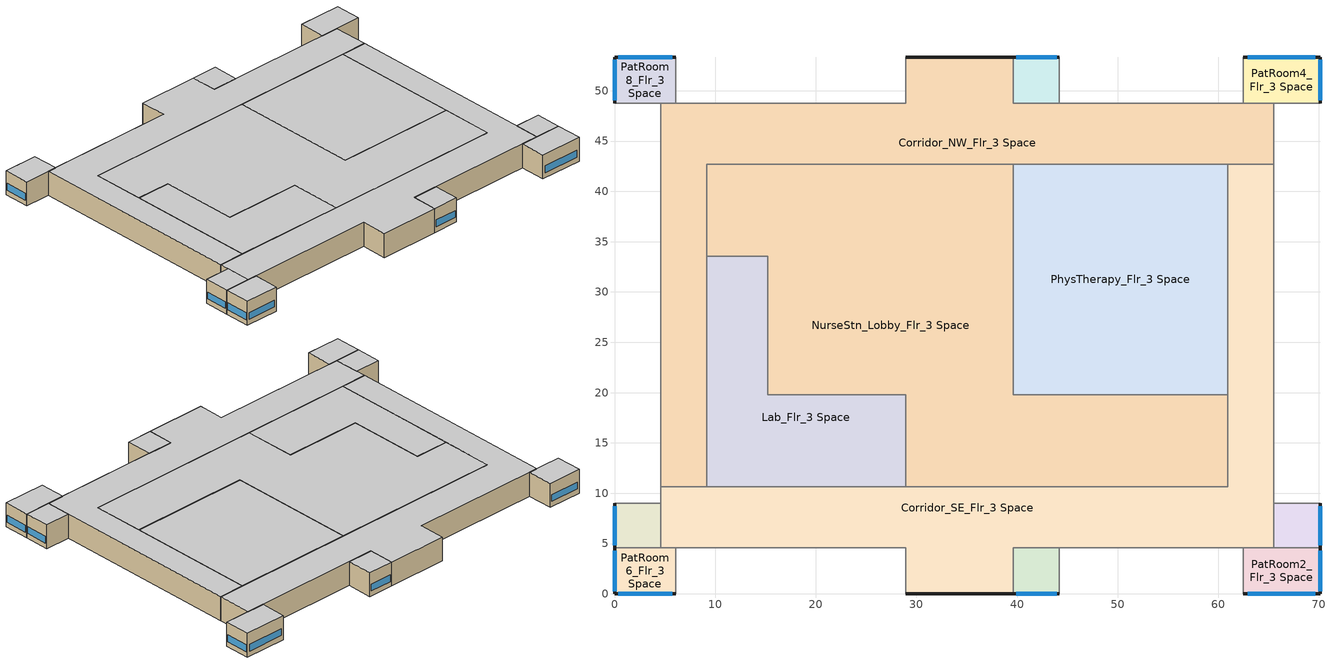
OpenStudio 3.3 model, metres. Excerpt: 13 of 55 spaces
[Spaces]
Corridor_NW_Flr_3 Space
 floor adiabatic (int_slab_floor): 39.62,53.34 39.62,48.77 65.53,48.77 65.53,42.67 9.14,42.67 9.14,10.67 4.57,10.67 4.57,48.77 28.96,48.77 28.96,53.34 z8.54
 wall outside (res_ext_wall): 39.62,53.34 28.96,53.34 z8.54:12.8
 wall adiabatic (int_wall): 65.53,42.67 65.53,48.77 39.62,48.77 39.62,53.34 / 28.96,53.34 28.96,48.77 4.57,48.77 4.57,10.67 z8.54:12.8
 wall to PhysTherapy_Flr_3 Space (int_wall): 39.62,42.67 60.96,42.67 z8.54:12.8
 wall to NurseStn_Lobby_Flr_3 Space (Air_Wall): 9.14,33.58 9.14,42.67 39.62,42.67 z8.54:12.8
 wall to Lab_Flr_3 Space (int_wall): 9.14,10.67 9.14,33.58 z8.54:12.8
 wall to Corridor_SE_Flr_3 Space (Air_Wall): 60.96,42.67 65.53,42.67 / 4.57,10.67 9.14,10.67 z8.54:12.8
 ceiling adiabatic (int_slab_ceiling): 9.14,10.67 9.14,42.67 65.53,42.67 65.53,48.77 39.62,48.77 39.62,53.34 28.96,53.34 28.96,48.77 4.57,48.77 4.57,10.67 z12.8
PatRoom8_Flr_3 Space
 floor adiabatic (int_slab_floor): 6.1,53.34 6.1,48.77 0,48.77 0,53.34 z8.54
 wall outside (res_ext_wall): 6.1,53.34 0,53.34 0,48.77 z8.54:12.8
 wall adiabatic (int_wall): 0,48.77 6.1,48.77 6.1,53.34 z8.54:12.8
 window (NonresWindow_U_0.57_SHGC_0.25): 5.73,53.34 0.37,53.34 / 0,53.07 0,49.04 z9.45:10.67
 ceiling adiabatic (int_slab_ceiling): 6.1,48.77 6.1,53.34 0,53.34 0,48.77 z12.8
PatRoom6_Flr_3 Space
 floor adiabatic (int_slab_floor): 6.1,4.57 6.1,0 0,0 0,4.57 z8.54
 wall outside (res_ext_wall): 0,4.57 0,0 6.1,0 z8.54:12.8
 wall adiabatic (int_wall): 6.1,0 6.1,4.57 0,4.57 z8.54:12.8
 window (NonreseastWindow_U_0.57_SHGC_0.25): 0.37,0 5.73,0 z9.45:10.67
 window (NonresWindow_U_0.57_SHGC_0.25): 0,4.3 0,0.27 z9.45:10.67
 ceiling adiabatic (int_slab_ceiling): 6.1,0 6.1,4.57 0,4.57 0,0 z12.8
PatRoom1_Mult10_Flr_3 Space
 floor adiabatic (int_slab_floor): 44.2,4.57 44.2,0 39.62,0 39.62,4.57 z8.54
 wall outside (res_ext_wall): 39.62,0 44.2,0 z8.54:12.8
 wall adiabatic (int_wall): 44.2,0 44.2,4.57 39.62,4.57 39.62,0 z8.54:12.8
 window (NonreseastWindow_U_0.57_SHGC_0.25): 39.9,0 43.92,0 z9.45:10.67
 ceiling adiabatic (int_slab_ceiling): 44.2,0 44.2,4.57 39.62,4.57 39.62,0 z12.8
PhysTherapy_Flr_3 Space
 floor adiabatic (int_slab_floor): 60.96,42.67 60.96,19.81 39.62,19.81 39.62,42.67 z8.54
 wall to NurseStn_Lobby_Flr_3 Space (int_wall): 39.62,42.67 39.62,19.81 60.96,19.81 z8.54:12.8
 wall to Corridor_SE_Flr_3 Space (int_wall): 60.96,19.81 60.96,42.67 z8.54:12.8
 ceiling adiabatic (int_slab_ceiling): 60.96,19.81 60.96,42.67 39.62,42.67 39.62,19.81 z12.8
PatRoom2_Flr_3 Space
 floor adiabatic (int_slab_floor): 70.1,4.57 70.1,0 62.48,0 62.48,4.57 z8.54
 wall outside (res_ext_wall): 62.48,0 70.1,0 70.1,4.57 z8.54:12.8
 wall adiabatic (int_wall): 70.1,4.57 62.48,4.57 62.48,0 z8.54:12.8
 window (NonresWindow_U_0.57_SHGC_0.25): 70.1,0.27 70.1,4.3 z9.45:10.67
 window (NonreseastWindow_U_0.57_SHGC_0.25): 62.94,0 69.65,0 z9.45:10.67
 ceiling adiabatic (int_slab_ceiling): 70.1,0 70.1,4.57 62.48,4.57 62.48,0 z12.8
PatRoom3_Mult10_Flr_3 Space
 floor adiabatic (int_slab_floor): 70.1,8.99 70.1,4.57 65.53,4.57 65.53,8.99 z8.54
 wall outside (res_ext_wall): 70.1,4.57 70.1,8.99 z8.54:12.8
 wall adiabatic (int_wall): 70.1,8.99 65.53,8.99 65.53,4.57 70.1,4.57 z8.54:12.8
 window (NonresWindow_U_0.57_SHGC_0.25): 70.1,4.84 70.1,8.73 z9.45:10.67
 ceiling adiabatic (int_slab_ceiling): 70.1,4.57 70.1,8.99 65.53,8.99 65.53,4.57 z12.8
PatRoom4_Flr_3 Space
 floor adiabatic (int_slab_floor): 70.1,53.34 70.1,48.77 62.48,48.77 62.48,53.34 z8.54
 wall outside (res_ext_wall): 70.1,48.77 70.1,53.34 62.48,53.34 z8.54:12.8
 wall adiabatic (int_wall): 62.48,53.34 62.48,48.77 70.1,48.77 z8.54:12.8
 window (NonresWindow_U_0.57_SHGC_0.25): 69.65,53.34 62.94,53.34 / 70.1,49.04 70.1,53.07 z9.45:10.67
 ceiling adiabatic (int_slab_ceiling): 70.1,48.77 70.1,53.34 62.48,53.34 62.48,48.77 z12.8
PatRoom5_Mult10_Flr_3 Space
 floor adiabatic (int_slab_floor): 44.2,53.34 44.2,48.77 39.62,48.77 39.62,53.34 z8.54
 wall outside (res_ext_wall): 44.2,53.34 39.62,53.34 z8.54:12.8
 wall adiabatic (int_wall): 39.62,53.34 39.62,48.77 44.2,48.77 44.2,53.34 z8.54:12.8
 window (NonresWindow_U_0.57_SHGC_0.25): 43.92,53.34 39.9,53.34 z9.45:10.67
 ceiling adiabatic (int_slab_ceiling): 44.2,48.77 44.2,53.34 39.62,53.34 39.62,48.77 z12.8
PatRoom7_Mult10_Flr_3 Space
 floor adiabatic (int_slab_floor): 4.57,8.99 4.57,4.57 0,4.57 0,8.99 z8.54
 wall outside (res_ext_wall): 0,8.99 0,4.57 z8.54:12.8
 wall adiabatic (int_wall): 0,4.57 4.57,4.57 4.57,8.99 0,8.99 z8.54:12.8
 window (NonresWindow_U_0.57_SHGC_0.25): 0,8.73 0,4.84 z9.45:10.67
 ceiling adiabatic (int_slab_ceiling): 4.57,4.57 4.57,8.99 0,8.99 0,4.57 z12.8
NurseStn_Lobby_Flr_3 Space
 floor adiabatic (int_slab_floor): 39.62,42.67 39.62,19.81 60.96,19.81 60.96,10.67 28.96,10.67 28.96,19.81 15.24,19.81 15.24,33.53 9.14,33.53 9.14,42.67 z8.54
 wall to Corridor_SE_Flr_3 Space (Air_Wall): 28.96,10.67 60.96,10.67 60.96,19.81 z8.54:12.8
 wall to Lab_Flr_3 Space (int_wall): 9.14,33.53 15.24,33.53 15.24,19.81 28.96,19.81 28.96,10.67 z8.54:12.8
 ceiling adiabatic (int_slab_ceiling): 60.96,10.67 60.96,19.81 39.62,19.81 39.62,42.67 9.14,42.67 9.14,33.53 15.24,33.53 15.24,19.81 28.96,19.81 28.96,10.67 z12.8
Lab_Flr_3 Space
 floor adiabatic (int_slab_floor): 15.24,33.53 15.24,19.81 28.96,19.81 28.96,10.67 9.14,10.67 9.14,33.53 z8.54
 wall to Corridor_SE_Flr_3 Space (int_wall): 9.14,10.67 28.96,10.67 z8.54:12.8
 ceiling adiabatic (int_slab_ceiling): 28.96,10.67 28.96,19.81 15.24,19.81 15.24,33.53 9.14,33.53 9.14,10.67 z12.8
Corridor_SE_Flr_3 Space
 floor adiabatic (int_slab_floor): 65.53,42.67 65.53,4.57 39.62,4.57 39.62,0 28.96,0 28.96,4.57 4.57,4.57 4.57,10.67 60.96,10.67 60.96,42.67 z8.54
 wall outside (res_ext_wall): 28.96,0 39.62,0 z8.54:12.8
 wall adiabatic (int_wall): 39.62,0 39.62,4.57 65.53,4.57 65.53,42.67 / 4.57,10.67 4.57,4.57 28.96,4.57 28.96,0 z8.54:12.8
 ceiling adiabatic (int_slab_ceiling): 39.62,0 39.62,4.57 65.53,4.57 65.53,42.67 60.96,42.67 60.96,10.67 4.57,10.67 4.57,4.57 28.96,4.57 28.96,0 z12.8
[Site]
Red Bluff: Latitude {deg}=40.15; Longitude {deg}=-122.25; Time Zone {hr}=-8; Elevation {m}=106; Terrain=City
[Building]
Hospital: North Axis {deg}=0; Default Construction Set=189.1-2009 - CZ5 - Office
[SizingPeriod:DesignDay] Rain Indicator=No; Snow Indicator=No; Day of Month=21; Daylight Saving Time Indicator=No; Dry-Bulb Temperature Range Modifier Type=DefaultMultipliers
Name | Maximum Dry-Bulb Temperature {C} | Daily Dry-Bulb Temperature Range {deltaC} | Barometric Pressure {Pa} | Wind Speed {m/s} | Wind Direction {deg} | Sky Clearness | Month | Day Type | Humidity Condition Type | Wetbulb or DewPoint at Maximum Dry-Bulb {C} | Solar Model Indicator | ASHRAE Clear Sky Optical Depth for Beam Irradiance | ASHRAE Clear Sky Optical Depth for Diffuse Irradiance | Enthalpy at Maximum Dry-Bulb {J/kg}
El Paso International Ap  Ut Ann Htg 99.6% Condns DB | -5.2 | 0 | 87865 | 2.2 | 20 | 0 | 12 | WinterDesignDay | Wetbulb | -5.2 | ASHRAEClearSky
El Paso International Ap  Ut Ann Clg .4% Condns DB=>MWB | 38.1 | 13 | 87865 | 3.9 | 280 |  | 7 | SummerDesignDay | Wetbulb | 18.1 | ASHRAETau | 0.605 | 1.547
Red Bluff Ann Htg 99.6% Condns DB | -1.1 | 0 | 100058 | 2.3 | 320 | 0 | 12 | WinterDesignDay | Wetbulb | -1.1 | ASHRAEClearSky
Red Bluff Ann Hum_n 99.6% Condns DP=>MCDB | 10.8 | 0 | 100058 | 2.3 | 320 | 0 | 12 | WinterDesignDay | Dewpoint | -9.9 | ASHRAEClearSky
Red Bluff Ann Htg Wind 99.6% Condns WS=>MCDB | 11.3 | 0 | 100058 | 15.6 | 320 | 0 | 12 | WinterDesignDay | Wetbulb | 11.3 | ASHRAEClearSky
Red Bluff Ann Clg .4% Condns DB=>MWB | 40.6 | 16.9 | 100058 | 3.9 | 150 |  | 7 | SummerDesignDay | Wetbulb | 20.9 | ASHRAETau | 0.364 | 2.504
Red Bluff Ann Clg .4% Condns WB=>MDB | 35.7 | 16.9 | 100058 | 3.9 | 150 |  | 7 | SummerDesignDay | Wetbulb | 22.7 | ASHRAETau | 0.364 | 2.504
Red Bluff Ann Clg .4% Condns DP=>MDB | 27.7 | 16.9 | 100058 | 3.9 | 150 |  | 7 | SummerDesignDay | Dewpoint | 18.7 | ASHRAETau | 0.364 | 2.504
Red Bluff Ann Clg .4% Condns Enth=>MDB | 35.9 | 16.9 | 100058 | 3.9 | 150 |  | 7 | SummerDesignDay | Enthalpy | 23 | ASHRAETau | 0.364 | 2.504 | 67200
[ClimateZones]
Climate Zone Institution Name 1=ASHRAE; Climate Zone Document Name 1=ANSI/ASHRAE Standard 169; Climate Zone Document Year 1=2006; Climate Zone Institution Name 2=CEC; Climate Zone Document Name 2=California Climate Zone Descriptions; Climate Zone Document Year 2=1995; Climate Zone Value 2=11
[Construction]
int_wall: G01 13mm gypsum board, G01 13mm gypsum board
int_slab_floor: 100mm Normalweight concrete floor, CP02 CARPET PAD
InteriorFurnishings: Std Wood 6inch
Air_Wall: Air_Wall_Material
int_slab_ceiling: CP02 CARPET PAD, 100mm Normalweight concrete floor
res_ext_wall: 200mm Normalweight concrete wall, Res_Exterior_Wall_Insulation, G01 13mm gypsum board
NonresWindow_U_0.57_SHGC_0.25: Nonres Window Glazing Layer
NonreseastWindow_U_0.57_SHGC_0.25: Nonres East Glazing Layer
Interior Partition; Interior Door: G05 25mm wood
ExtSlabCarpet 4in ClimateZone 1-8: MAT-CC05 4 HW CONCRETE, CP02 CARPET PAD 1
ASHRAE 189.1-2009 ExtWall Mass ClimateZone 5: 1IN Stucco, 8IN Concrete HW, Wall Insulation [40], 1/2IN Gypsum
ASHRAE 189.1-2009 ExtRoof IEAD ClimateZone 2-5: Roof Membrane, Roof Insulation [21], Metal Decking
Interior Floor: F16 Acoustic tile, F05 Ceiling air space resistance, M11 100mm lightweight concrete
Interior Wall: G01a 19mm gypsum board, F04 Wall air space resistance, G01a 19mm gypsum board
Interior Ceiling: M11 100mm lightweight concrete, F05 Ceiling air space resistance, F16 Acoustic tile
ASHRAE 189.1-2009 ExtWindow ClimateZone 4-5: Theoretical Glass [207]
Exterior Door: F08 Metal surface 1, I01 25mm insulation board
Interior Window: Clear 3mm
[Material]
Name | Roughness | Thickness {m} | Conductivity {W/m-K} | Density {kg/m3} | Specific Heat {J/kg-K} | Thermal Absorptance | Solar Absorptance | Visible Absorptance
G01 13mm gypsum board | Smooth | 0.0127 | 0.16 | 800 | 1090 | 0.9 | 0.7 | 0.5
Std Wood 6inch | MediumSmooth | 0.15 | 0.12 | 540 | 1210 | 0.9 | 0.7 | 0.7
100mm Normalweight concrete floor | MediumRough | 0.1016 | 2.31 | 2322 | 832
200mm Normalweight concrete wall | MediumRough | 0.2032 | 2.31 | 2322 | 832
G05 25mm wood | MediumSmooth | 0.0254 | 0.15 | 608 | 1630 | 0.9 | 0.5 | 0.5
MAT-CC05 4 HW CONCRETE | Rough | 0.1016 | 1.311 | 2240 | 836.8 | 0.9 | 0.85 | 0.85
1IN Stucco | Smooth | 0.0253 | 0.6918 | 1858 | 837 | 0.9 | 0.92 | 0.92
8IN Concrete HW | MediumRough | 0.2033 | 1.7296 | 2243 | 837 | 0.9 | 0.65 | 0.65
Wall Insulation [40] | MediumRough | 0.0794 | 0.0432 | 91 | 837 | 0.9 | 0.5 | 0.5
1/2IN Gypsum | Smooth | 0.0127 | 0.16 | 784.9 | 830 | 0.9 | 0.4 | 0.4
Roof Membrane | VeryRough | 0.0095 | 0.16 | 1121.29 | 1460 | 0.9 | 0.7 | 0.7
Roof Insulation [21] | MediumRough | 0.2105 | 0.049 | 265 | 836.8 | 0.9 | 0.7 | 0.7
Metal Decking | MediumSmooth | 0.0015 | 45.006 | 7680 | 418.4 | 0.9 | 0.6 | 0.6
F16 Acoustic tile | MediumSmooth | 0.0191 | 0.06 | 368 | 590 | 0.9 | 0.3 | 0.3
M11 100mm lightweight concrete | MediumRough | 0.1016 | 0.53 | 1280 | 840 | 0.9 | 0.5 | 0.5
G01a 19mm gypsum board | MediumSmooth | 0.019 | 0.16 | 800 | 1090 | 0.9 | 0.4 | 0.4
F08 Metal surface 1 | Smooth | 0.0008 | 45.28 | 7824 | 500 | 0.9 | 0.7 | 0.7
I01 25mm insulation board | MediumRough | 0.0254 | 0.03 | 43 | 1210 | 0.9 | 0.6 | 0.6
[Material:NoMass] Thermal Absorptance=0.9
Name | Roughness | Thermal Resistance {m2-K/W} | Solar Absorptance | Visible Absorptance
CP02 CARPET PAD | VeryRough | 0.21648 | 0.7 | 0.8
Air_Wall_Material | Rough | 0.207949 | 0.7
Res_Exterior_Wall_Insulation | MediumSmooth | 1.11476 | 0.7 | 0.7
CP02 CARPET PAD 1 | Smooth | 0.1 | 0.8 | 0.8
[WindowMaterial:SimpleGlazingSystem] U-Factor {W/m2-K}=3.23661; Solar Heat Gain Coefficient=0.25; Visible Transmittance=0.25
Nonres Window Glazing Layer; Nonres East Glazing Layer
[DefaultConstructionSet]
189.1-2009 - CZ5 - Office: Default Exterior Surface Constructions=Default Surface Constructions 13; Default Interior Surface Constructions=Default Surface Constructions 14; Default Ground Contact Surface Constructions=Default Surface Constructions 15; Default Exterior SubSurface Constructions=Default Sub Surface Constructions 9; Default Interior SubSurface Constructions=Default Sub Surface Constructions 10; Interior Partition Construction=Interior Partition
[DefaultSurfaceConstructions]
Name | Floor Construction | Wall Construction | Roof Ceiling Construction
Default Surface Constructions 13 | ExtSlabCarpet 4in ClimateZone 1-8 | ASHRAE 189.1-2009 ExtWall Mass ClimateZone 5 | ASHRAE 189.1-2009 ExtRoof IEAD ClimateZone 2-5
Default Surface Constructions 14 | Interior Floor | Interior Wall | Interior Ceiling
Default Surface Constructions 15 | ExtSlabCarpet 4in ClimateZone 1-8 | ExtSlabCarpet 4in ClimateZone 1-8 | ExtSlabCarpet 4in ClimateZone 1-8
[DefaultSubSurfaceConstructions]
Name | Fixed Window Construction | Operable Window Construction | Door Construction | Tubular Daylight Dome Construction | Tubular Daylight Diffuser Construction
Default Sub Surface Constructions 9 | ASHRAE 189.1-2009 ExtWindow ClimateZone 4-5 | ASHRAE 189.1-2009 ExtWindow ClimateZone 4-5 | Exterior Door | Interior Window | Interior Window
Default Sub Surface Constructions 10 | Interior Window | Interior Window | Interior Door
[Material:AirGap]
Name | Thermal Resistance {m2-K/W}
F05 Ceiling air space resistance | 0.18
F04 Wall air space resistance | 0.15
[WindowMaterial:Glazing] Optical Data Type=SpectralAverage; Thickness {m}=0.003; Back Side Solar Reflectance at Normal Incidence=0; Back Side Visible Reflectance at Normal Incidence=0; Infrared Transmittance at Normal Incidence=0; Dirt Correction Factor for Solar and Visible Transmittance=1; Solar Diffusing=No
Name | Solar Transmittance at Normal Incidence | Front Side Solar Reflectance at Normal Incidence | Visible Transmittance at Normal Incidence | Front Side Visible Reflectance at Normal Incidence | Front Side Infrared Hemispherical Emissivity | Back Side Infrared Hemispherical Emissivity | Conductivity {W/m-K}
Theoretical Glass [207] | 0.3311 | 0.6189 | 0.44 | 0.51 | 0.9 | 0.9 | 0.0133
Clear 3mm | 0.837 | 0.075 | 0.898 | 0.081 | 0.84 | 0.84 | 0.9
[ThermalZone] Ceiling Height {m}=4.2683; Use Ideal Air Loads=No
Name | Multiplier | Volume {m3} | Thermostat
Corridor_NW_Flr_3 | 1 | 2418.88 | Corridor_NW_Flr_3 DualSPSched
PhysTherapy_Flr_3 | 1 | 2081.82 | PhysTherapy_Flr_3 DualSPSched
PatRoom2_Flr_3 | 1 | 148.71 | PatRoom2_Flr_3 DualSPSched
PatRoom8_Flr_3 | 1 | 118.96 | PatRoom8_Flr_3 DualSPSched
PatRoom1_Mult10_Flr_3 | 10 | 89.21 | PatRoom1_Mult10_Flr_3 DualSPSched
PatRoom3_Mult10_Flr_3 | 10 | 86.26 | PatRoom3_Mult10_Flr_3 DualSPSched
PatRoom4_Flr_3 | 1 | 148.71 | PatRoom4_Flr_3 DualSPSched
PatRoom5_Mult10_Flr_3 | 10 | 89.21 | PatRoom5_Mult10_Flr_3 DualSPSched
PatRoom6_Flr_3 | 1 | 118.96 | PatRoom6_Flr_3 DualSPSched
PatRoom7_Mult10_Flr_3 | 10 | 86.26 | PatRoom7_Mult10_Flr_3 DualSPSched
NurseStn_Lobby_Flr_3 | 1 | 3866.25 | NurseStn_Lobby_Flr_3 DualSPSched
Lab_Flr_3 | 1 | 1129.43 | Lab_Flr_3 DualSPSched
Corridor_SE_Flr_3 | 1 | 2418.88 | Corridor_SE_Flr_3 DualSPSched
[Sizing:Zone] Zone Cooling Design Supply Air Temperature Input Method=SupplyAirTemperature; Zone Cooling Design Supply Air Temperature {C}=12.8; Zone Cooling Design Supply Air Temperature Difference {deltaC}=11.11; Zone Heating Design Supply Air Temperature Input Method=SupplyAirTemperature; Zone Heating Design Supply Air Temperature {C}=40; Zone Heating Design Supply Air Temperature Difference {deltaC}=11.11; Zone Cooling Design Supply Air Humidity Ratio {kg-H2O/kg-air}=0.0085; Zone Heating Design Supply Air Humidity Ratio {kg-H2O/kg-air}=0.008; Cooling Design Air Flow Rate {m3/s}=0; Cooling Minimum Air Flow Fraction=0; Heating Design Air Flow Method=DesignDay; Heating Design Air Flow Rate {m3/s}=0; Account for Dedicated Outdoor Air System=No; Dedicated Outdoor Air System Control Strategy=NeutralSupplyAir; Dedicated Outdoor Air Low Setpoint Temperature for Design {C}=autosize; Dedicated Outdoor Air High Setpoint Temperature for Design {C}=autosize
Name | Cooling Design Air Flow Method | Cooling Minimum Air Flow {m3/s} | Design Zone Air Distribution Effectiveness in Cooling Mode | Design Zone Air Distribution Effectiveness in Heating Mode | Design Minimum Zone Ventilation Efficiency | Cooling Minimum Air Flow per Zone Floor Area {m3/s-m2}
ICU_NurseStn_Lobby_Flr_2; Corridor_Flr_2; OR_NurseStn_Lobby_Flr_2; Office2_Mult5_Flr_5; NurseStn_Lobby_Flr_3; Corridor_SE_Flr_3; Radiology_Flr_4; NurseStn_Lobby_Flr_4; Corridor_SE_Flr_4; Corridor_NW_Flr_4; Dining_Flr_5; NurseStn_Lobby_Flr_5; Office1_Flr_5; Office3_Flr_5; Office4_Mult6_Flr_5 | DesignDay | 0 | 1 | 1 | 0.6
PatRoom1_Mult10_Flr_3; PatRoom3_Mult10_Flr_3; PatRoom4_Flr_3; PatRoom5_Mult10_Flr_3; PatRoom6_Flr_3; PatRoom7_Mult10_Flr_3; PatRoom2_Flr_4; PatRoom3_Mult10_Flr_4; PatRoom4_Flr_4; PatRoom5_Mult10_Flr_4; PatRoom6_Flr_4; PatRoom7_Mult10_Flr_4 | DesignDayWithLimit | 0 |  |  |  | 0.00711111
Lab_Flr_3; Lab_Flr_4 | DesignDay | 0
Kitchen_Flr_5 | DesignDayWithLimit | 3.77558
[Space] Part of Total Floor Area=Yes
Name | Thermal Zone | Design Specification Outdoor Air Object
Corridor_NW_Flr_3 Space | Corridor_NW_Flr_3 | SZ DSOA Corridor_NW_Flr_3
PhysTherapy_Flr_3 Space | PhysTherapy_Flr_3 | SZ DSOA PhysTherapy_Flr_3
PatRoom2_Flr_3 Space | PatRoom2_Flr_3 | SZ DSOA PatRoom2_Flr_3
PatRoom8_Flr_3 Space | PatRoom8_Flr_3 | SZ DSOA PatRoom8_Flr_3
PatRoom1_Mult10_Flr_3 Space | PatRoom1_Mult10_Flr_3 | SZ DSOA PatRoom1_Mult10_Flr_3
PatRoom3_Mult10_Flr_3 Space | PatRoom3_Mult10_Flr_3 | SZ DSOA PatRoom3_Mult10_Flr_3
PatRoom4_Flr_3 Space | PatRoom4_Flr_3 | SZ DSOA PatRoom4_Flr_3
PatRoom5_Mult10_Flr_3 Space | PatRoom5_Mult10_Flr_3 | SZ DSOA PatRoom5_Mult10_Flr_3
PatRoom6_Flr_3 Space | PatRoom6_Flr_3 | SZ DSOA PatRoom6_Flr_3
PatRoom7_Mult10_Flr_3 Space | PatRoom7_Mult10_Flr_3 | SZ DSOA PatRoom7_Mult10_Flr_3
NurseStn_Lobby_Flr_3 Space | NurseStn_Lobby_Flr_3 | SZ DSOA NurseStn_Lobby_Flr_3
Lab_Flr_3 Space | Lab_Flr_3 | SZ DSOA Lab_Flr_3
Corridor_SE_Flr_3 Space | Corridor_SE_Flr_3 | SZ DSOA Corridor_SE_Flr_3
[ThermostatSetpoint:DualSetpoint] Heating Setpoint Temperature Schedule=HTGSETP_SCH; Cooling Setpoint Temperature Schedule=CLGSETP_SCH
Corridor_NW_Flr_3 DualSPSched; PhysTherapy_Flr_3 DualSPSched; PatRoom2_Flr_3 DualSPSched; PatRoom8_Flr_3 DualSPSched; PatRoom1_Mult10_Flr_3 DualSPSched; PatRoom3_Mult10_Flr_3 DualSPSched; PatRoom4_Flr_3 DualSPSched; PatRoom5_Mult10_Flr_3 DualSPSched; PatRoom6_Flr_3 DualSPSched; PatRoom7_Mult10_Flr_3 DualSPSched; NurseStn_Lobby_Flr_3 DualSPSched; Lab_Flr_3 DualSPSched; Corridor_SE_Flr_3 DualSPSched
[People:Definition] Number of People Calculation Method=People; Fraction Radiant=0.3; Enable ASHRAE 55 Comfort Warnings=No; Mean Radiant Temperature Calculation Type=ZoneAveraged; Thermal Comfort Model Type 1=FANGER
Name | Number of People {people}
PhysTherapy_Flr_3 Definition | 26.2404
Corridor_NW_Flr_3 Definition; Corridor_SE_Flr_3 Definition | 6.0978
PatRoom1_Mult10_Flr_3 Definition; PatRoom5_Mult10_Flr_3 Definition | 1.1244
PatRoom2_Flr_3 Definition; PatRoom4_Flr_3 Definition | 1.8744
PatRoom3_Mult10_Flr_3 Definition; PatRoom7_Mult10_Flr_3 Definition | 1.0873
PatRoom6_Flr_3 Definition; PatRoom8_Flr_3 Definition | 1.4994
NurseStn_Lobby_Flr_3 Definition | 12.9952
Lab_Flr_3 Definition | 14.2446
[People] Activity Level Schedule=ACTIVITY_SCH; Work Efficiency Schedule=WORK_EFF_SCH; Clothing Insulation Schedule=CLOTHING_SCH; Air Velocity Schedule=AIR_VELO_SCH; Multiplier=1
Name | People Definition | Space or SpaceType | Number of People Schedule
PhysTherapy_Flr_3 | PhysTherapy_Flr_3 Definition | PhysTherapy_Flr_3 Space | BLDG_OCC_SCH
Corridor_NW_Flr_3 | Corridor_NW_Flr_3 Definition | Corridor_NW_Flr_3 Space | BLDG_OCC_EXTD_SCH
PatRoom1_Mult10_Flr_3 | PatRoom1_Mult10_Flr_3 Definition | PatRoom1_Mult10_Flr_3 Space | BLDG_OCC_EXTD_SCH
PatRoom2_Flr_3 | PatRoom2_Flr_3 Definition | PatRoom2_Flr_3 Space | BLDG_OCC_EXTD_SCH
PatRoom3_Mult10_Flr_3 | PatRoom3_Mult10_Flr_3 Definition | PatRoom3_Mult10_Flr_3 Space | BLDG_OCC_EXTD_SCH
PatRoom4_Flr_3 | PatRoom4_Flr_3 Definition | PatRoom4_Flr_3 Space | BLDG_OCC_EXTD_SCH
PatRoom5_Mult10_Flr_3 | PatRoom5_Mult10_Flr_3 Definition | PatRoom5_Mult10_Flr_3 Space | BLDG_OCC_EXTD_SCH
PatRoom6_Flr_3 | PatRoom6_Flr_3 Definition | PatRoom6_Flr_3 Space | BLDG_OCC_EXTD_SCH
PatRoom7_Mult10_Flr_3 | PatRoom7_Mult10_Flr_3 Definition | PatRoom7_Mult10_Flr_3 Space | BLDG_OCC_EXTD_SCH
PatRoom8_Flr_3 | PatRoom8_Flr_3 Definition | PatRoom8_Flr_3 Space | BLDG_OCC_EXTD_SCH
NurseStn_Lobby_Flr_3 | NurseStn_Lobby_Flr_3 Definition | NurseStn_Lobby_Flr_3 Space | BLDG_OCC_EXTD_SCH
Lab_Flr_3 | Lab_Flr_3 Definition | Lab_Flr_3 Space | BLDG_OCC_SCH
Corridor_SE_Flr_3 | Corridor_SE_Flr_3 Definition | Corridor_SE_Flr_3 Space | BLDG_OCC_EXTD_SCH
[Lights:Definition] Design Level Calculation Method=Watts/Area; Fraction Radiant=0.7; Fraction Visible=0.2; Return Air Fraction=0; Return Air Fraction Calculated from Plenum Temperature=No
Name | Watts per Space Floor Area {W/m2}
PatRoom2_Flr_3_Lights Definition; PatRoom1_Mult10_Flr_3_Lights Definition; PatRoom3_Mult10_Flr_3_Lights Definition; PatRoom4_Flr_3_Lights Definition; PatRoom5_Mult10_Flr_3_Lights Definition; PatRoom6_Flr_3_Lights Definition; PatRoom7_Mult10_Flr_3_Lights Definition; PatRoom8_Flr_3_Lights Definition | 7.53474
PhysTherapy_Flr_3_Lights Definition | 9.68752
NurseStn_Lobby_Flr_3_Lights Definition | 12.7014
Lab_Flr_3_Lights Definition | 15.0695
Corridor_SE_Flr_3_Lights Definition; Corridor_NW_Flr_3_Lights Definition | 10.7639
[Lights] Fraction Replaceable=1
Name | Lights Definition | Space or SpaceType | Schedule
PatRoom2_Flr_3_Lights | PatRoom2_Flr_3_Lights Definition | PatRoom2_Flr_3 Space | BLDG_LIGHT_EXTD_SCH
PatRoom1_Mult10_Flr_3_Lights | PatRoom1_Mult10_Flr_3_Lights Definition | PatRoom1_Mult10_Flr_3 Space | BLDG_LIGHT_EXTD_SCH
PatRoom3_Mult10_Flr_3_Lights | PatRoom3_Mult10_Flr_3_Lights Definition | PatRoom3_Mult10_Flr_3 Space | BLDG_LIGHT_EXTD_SCH
PatRoom4_Flr_3_Lights | PatRoom4_Flr_3_Lights Definition | PatRoom4_Flr_3 Space | BLDG_LIGHT_EXTD_SCH
PatRoom5_Mult10_Flr_3_Lights | PatRoom5_Mult10_Flr_3_Lights Definition | PatRoom5_Mult10_Flr_3 Space | BLDG_LIGHT_EXTD_SCH
PhysTherapy_Flr_3_Lights | PhysTherapy_Flr_3_Lights Definition | PhysTherapy_Flr_3 Space | BLDG_LIGHT_RADIOLOGY_SCH
PatRoom6_Flr_3_Lights | PatRoom6_Flr_3_Lights Definition | PatRoom6_Flr_3 Space | BLDG_LIGHT_EXTD_SCH
PatRoom7_Mult10_Flr_3_Lights | PatRoom7_Mult10_Flr_3_Lights Definition | PatRoom7_Mult10_Flr_3 Space | BLDG_LIGHT_EXTD_SCH
PatRoom8_Flr_3_Lights | PatRoom8_Flr_3_Lights Definition | PatRoom8_Flr_3 Space | BLDG_LIGHT_EXTD_SCH
NurseStn_Lobby_Flr_3_Lights | NurseStn_Lobby_Flr_3_Lights Definition | NurseStn_Lobby_Flr_3 Space | BLDG_LIGHT_NURSEFLR234_SCH
Lab_Flr_3_Lights | Lab_Flr_3_Lights Definition | Lab_Flr_3 Space | BLDG_LIGHT_SCH
Corridor_SE_Flr_3_Lights | Corridor_SE_Flr_3_Lights Definition | Corridor_SE_Flr_3 Space | BLDG_LIGHT_CORRIDOR_SCH
Corridor_NW_Flr_3_Lights | Corridor_NW_Flr_3_Lights Definition | Corridor_NW_Flr_3 Space | BLDG_LIGHT_CORRIDOR_SCH
[SpaceInfiltration:DesignFlowRate] Schedule=INFIL_SCH_PNNL; Design Flow Rate Calculation Method=Flow/ExteriorArea; Flow per Exterior Surface Area {m3/s-m2}=0.00102413; Constant Term Coefficient=0; Temperature Term Coefficient=0; Velocity Term Coefficient=0.224; Velocity Squared Term Coefficient=0
Name | Space or SpaceType
PatRoom6_Flr_3_Infiltration | PatRoom6_Flr_3 Space
PatRoom1_Mult10_Flr_3_Infiltration | PatRoom1_Mult10_Flr_3 Space
PatRoom2_Flr_3_Infiltration | PatRoom2_Flr_3 Space
PatRoom3_Mult10_Flr_3_Infiltration | PatRoom3_Mult10_Flr_3 Space
PatRoom4_Flr_3_Infiltration | PatRoom4_Flr_3 Space
PatRoom5_Mult10_Flr_3_Infiltration | PatRoom5_Mult10_Flr_3 Space
PhysTherapy_Flr_3_Infiltration | PhysTherapy_Flr_3 Space
PatRoom7_Mult10_Flr_3_Infiltration | PatRoom7_Mult10_Flr_3 Space
PatRoom8_Flr_3_Infiltration | PatRoom8_Flr_3 Space
NurseStn_Lobby_Flr_3_Infiltration | NurseStn_Lobby_Flr_3 Space
Lab_Flr_3_Infiltration | Lab_Flr_3 Space
Corridor_SE_Flr_3_Infiltration | Corridor_SE_Flr_3 Space
Corridor_NW_Flr_3_Infiltration | Corridor_NW_Flr_3 Space
[InternalMass:Definition] Construction=InteriorFurnishings; Design Level Calculation Method=SurfaceArea
Name | Surface Area {m2}
PatRoom6_Flr_3_InternalMass_1 Definition; PatRoom8_Flr_3_InternalMass_1 Definition | 55.7418
PatRoom1_Mult10_Flr_3_InternalMass_1 Definition; PatRoom5_Mult10_Flr_3_InternalMass_1 Definition | 41.8064
PatRoom2_Flr_3_InternalMass_1 Definition; PatRoom4_Flr_3_InternalMass_1 Definition | 69.6773
PatRoom3_Mult10_Flr_3_InternalMass_1 Definition; PatRoom7_Mult10_Flr_3_InternalMass_1 Definition | 40.4165
PhysTherapy_Flr_3_InternalMass_1 Definition | 975.4819
NurseStn_Lobby_Flr_3_InternalMass_1 Definition | 1811.61
Lab_Flr_3_InternalMass_1 Definition | 529.5473
Corridor_SE_Flr_3_InternalMass_1 Definition; Corridor_NW_Flr_3_InternalMass_1 Definition | 1133.42
[InternalMass] Multiplier=1
Name | Internal Mass Definition | Space or SpaceType
PatRoom6_Flr_3_InternalMass_1 | PatRoom6_Flr_3_InternalMass_1 Definition | PatRoom6_Flr_3 Space
PatRoom1_Mult10_Flr_3_InternalMass_1 | PatRoom1_Mult10_Flr_3_InternalMass_1 Definition | PatRoom1_Mult10_Flr_3 Space
PatRoom2_Flr_3_InternalMass_1 | PatRoom2_Flr_3_InternalMass_1 Definition | PatRoom2_Flr_3 Space
PatRoom3_Mult10_Flr_3_InternalMass_1 | PatRoom3_Mult10_Flr_3_InternalMass_1 Definition | PatRoom3_Mult10_Flr_3 Space
PatRoom4_Flr_3_InternalMass_1 | PatRoom4_Flr_3_InternalMass_1 Definition | PatRoom4_Flr_3 Space
PatRoom5_Mult10_Flr_3_InternalMass_1 | PatRoom5_Mult10_Flr_3_InternalMass_1 Definition | PatRoom5_Mult10_Flr_3 Space
PhysTherapy_Flr_3_InternalMass_1 | PhysTherapy_Flr_3_InternalMass_1 Definition | PhysTherapy_Flr_3 Space
PatRoom7_Mult10_Flr_3_InternalMass_1 | PatRoom7_Mult10_Flr_3_InternalMass_1 Definition | PatRoom7_Mult10_Flr_3 Space
PatRoom8_Flr_3_InternalMass_1 | PatRoom8_Flr_3_InternalMass_1 Definition | PatRoom8_Flr_3 Space
NurseStn_Lobby_Flr_3_InternalMass_1 | NurseStn_Lobby_Flr_3_InternalMass_1 Definition | NurseStn_Lobby_Flr_3 Space
Lab_Flr_3_InternalMass_1 | Lab_Flr_3_InternalMass_1 Definition | Lab_Flr_3 Space
Corridor_SE_Flr_3_InternalMass_1 | Corridor_SE_Flr_3_InternalMass_1 Definition | Corridor_SE_Flr_3 Space
Corridor_NW_Flr_3_InternalMass_1 | Corridor_NW_Flr_3_InternalMass_1 Definition | Corridor_NW_Flr_3 Space
[ElectricEquipment:Definition] Design Level Calculation Method=EquipmentLevel; Fraction Latent=0; Fraction Radiant=0.5; Fraction Lost=0
Name | Design Level {W}
PatRoom1_Mult10_Flr_3_MiscPlug_Equip Definition; PatRoom5_Mult10_Flr_3_MiscPlug_Equip Definition | 449.8365
PatRoom2_Flr_3_MiscPlug_Equip Definition; PatRoom4_Flr_3_MiscPlug_Equip Definition | 749.7275
PatRoom3_Mult10_Flr_3_MiscPlug_Equip Definition; PatRoom7_Mult10_Flr_3_MiscPlug_Equip Definition | 434.8813
PhysTherapy_Flr_3_MiscPlug_Equip Definition | 7872.14
PatRoom6_Flr_3_MiscPlug_Equip Definition; PatRoom8_Flr_3_MiscPlug_Equip Definition | 599.782
NurseStn_Lobby_Flr_3_MiscPlug_Equip Definition | 10136
Lab_Flr_3_MiscPlug_Equip Definition | 11395.9
[ElectricEquipment]
Name | Electric Equipment Definition | Space or SpaceType | Schedule
PatRoom1_Mult10_Flr_3_MiscPlug_Equip | PatRoom1_Mult10_Flr_3_MiscPlug_Equip Definition | PatRoom1_Mult10_Flr_3 Space | BLDG_EQUIP_EXTD_SCH
PatRoom2_Flr_3_MiscPlug_Equip | PatRoom2_Flr_3_MiscPlug_Equip Definition | PatRoom2_Flr_3 Space | BLDG_EQUIP_EXTD_SCH
PatRoom3_Mult10_Flr_3_MiscPlug_Equip | PatRoom3_Mult10_Flr_3_MiscPlug_Equip Definition | PatRoom3_Mult10_Flr_3 Space | BLDG_EQUIP_EXTD_SCH
PatRoom4_Flr_3_MiscPlug_Equip | PatRoom4_Flr_3_MiscPlug_Equip Definition | PatRoom4_Flr_3 Space | BLDG_EQUIP_EXTD_SCH
PatRoom5_Mult10_Flr_3_MiscPlug_Equip | PatRoom5_Mult10_Flr_3_MiscPlug_Equip Definition | PatRoom5_Mult10_Flr_3 Space | BLDG_EQUIP_EXTD_SCH
PhysTherapy_Flr_3_MiscPlug_Equip | PhysTherapy_Flr_3_MiscPlug_Equip Definition | PhysTherapy_Flr_3 Space | BLDG_EQUIP_SCH
PatRoom6_Flr_3_MiscPlug_Equip | PatRoom6_Flr_3_MiscPlug_Equip Definition | PatRoom6_Flr_3 Space | BLDG_EQUIP_EXTD_SCH
PatRoom7_Mult10_Flr_3_MiscPlug_Equip | PatRoom7_Mult10_Flr_3_MiscPlug_Equip Definition | PatRoom7_Mult10_Flr_3 Space | BLDG_EQUIP_EXTD_SCH
PatRoom8_Flr_3_MiscPlug_Equip | PatRoom8_Flr_3_MiscPlug_Equip Definition | PatRoom8_Flr_3 Space | BLDG_EQUIP_EXTD_SCH
NurseStn_Lobby_Flr_3_MiscPlug_Equip | NurseStn_Lobby_Flr_3_MiscPlug_Equip Definition | NurseStn_Lobby_Flr_3 Space | BLDG_EQUIP_EXTD_SCH
Lab_Flr_3_MiscPlug_Equip | Lab_Flr_3_MiscPlug_Equip Definition | Lab_Flr_3 Space | BLDG_EQUIP_SCH
[DesignSpecification:OutdoorAir]
Name | Outdoor Air Flow per Floor Area {m3/s-m2}
SZ DSOA PatRoom1_Mult10_Flr_3; SZ DSOA PatRoom2_Flr_3; SZ DSOA PatRoom3_Mult10_Flr_3; SZ DSOA PatRoom4_Flr_3; SZ DSOA PatRoom5_Mult10_Flr_3; SZ DSOA PatRoom6_Flr_3; SZ DSOA PatRoom7_Mult10_Flr_3; SZ DSOA PatRoom8_Flr_3 | 0.00237024
SZ DSOA PhysTherapy_Flr_3 | 0.000380976
SZ DSOA NurseStn_Lobby_Flr_3 | 0.000101594
SZ DSOA Lab_Flr_3 | 0.000507968
SZ DSOA Corridor_SE_Flr_3; SZ DSOA Corridor_NW_Flr_3 | 0.000253984
[EnergyManagementSystem:Actuator]
Name | Actuated Component | Actuated Component Type | Actuated Component Control Type
LABS_ExtraElecHeatC_Status | Labs_ExtraElecHeatC_Sch | Schedule:Compact | Schedule Value
Patrms_ExtraElecHeatC_Status | Patrms_ExtraElecHeatC_Sch | Schedule:Compact | Schedule Value
Patrms_ExtraWaterHeatC_Status | Patrms_ExtraWaterHeatC_Sch | Schedule:Compact | Schedule Value
ER_ExtraElecHeatC_Status | ER_ExtraElecHeatC_Sch | Schedule:Compact | Schedule Value
ER_ExtraWaterHeatC_Status | ER_ExtraWaterHeatC_Sch | Schedule:Compact | Schedule Value
OR_ExtraElecHeatC_Status | OR_ExtraElecHeatC_Sch | Schedule:Compact | Schedule Value
OR_ExtraWaterHeatC_Status | OR_ExtraWaterHeatC_Sch | Schedule:Compact | Schedule Value
ICU_ExtraElecHeatC_Status | ICU_ExtraElecHeatC_Sch | Schedule:Compact | Schedule Value
ICU_ExtraWaterHeatC_Status | ICU_ExtraWaterHeatC_Sch | Schedule:Compact | Schedule Value
LABS_ExtraWaterHeatC_Status | Labs_ExtraWaterHeatC_Sch | Schedule:Compact | Schedule Value
BoilerCurve | HeatSys1 Boiler Efficiency Curve | Curve | Curve Result
[EnergyManagementSystem:Sensor]
Name | Output Variable or Output Meter Index Key | Output Variable or Output Meter
LABS_FanMassFlow | VAV_LABS Supply Equipment Outlet Node | System Node Mass Flow Rate
Patrms_AfterElecHeatC_Temp | VAV_PATRMS EXTRAELECHEATC-VAV_PATRMS_EXTRAWATERHEATCNODE | System Node Temperature
LABS_Humidifier_Status | VAV_LABS Humidifier | Humidifier Water Volume Flow Rate
LABS_AfterHumidifier_Temp | VAV_LABS Humidifier-VAV_LABS_ExtraElecHeatCNode | System Node Temperature
T_OA |  | Site Outdoor Air Drybulb Temperature
Patrms_FanMassFlow | VAV_PATRMS Supply Equipment Outlet Node | System Node Mass Flow Rate
Patrms_Humidifier_Status | VAV_PATRMS Humidifier | Humidifier Water Volume Flow Rate
Patrms_HeatC_Status | VAV_PATRMS_HeatC | Heating Coil Heating Rate
Patrms_AfterHumidifier_Temp | VAV_PATRMS Humidifier-VAV_PATRMS_ExtraElecHeatCNode | System Node Temperature
ER_FanMassFlow | VAV_ER Supply Equipment Outlet Node | System Node Mass Flow Rate
ER_Humidifier_Status | VAV_ER Humidifier | Humidifier Water Volume Flow Rate
ER_HeatC_Status | VAV_ER_HeatC | Heating Coil Heating Rate
ER_AfterHumidifier_Temp | VAV_ER Humidifier-VAV_ER_ExtraElecHeatCNode | System Node Temperature
ER_AfterElecHeatC_Temp | VAV_ER EXTRAELECHEATC-VAV_ER_EXTRAWATERHEATCNODE | System Node Temperature
OR_FanMassFlow | VAV_OR Supply Equipment Outlet Node | System Node Mass Flow Rate
OR_Humidifier_Status | VAV_OR Humidifier | Humidifier Water Volume Flow Rate
OR_HeatC_Status | VAV_OR_HeatC | Heating Coil Heating Rate
OR_AfterHumidifier_Temp | VAV_OR Humidifier-VAV_OR_ExtraElecHeatCNode | System Node Temperature
OR_AfterElecHeatC_Temp | VAV_OR EXTRAELECHEATC-VAV_OR_EXTRAWATERHEATCNODE | System Node Temperature
ICU_FanMassFlow | VAV_ICU Supply Equipment Outlet Node | System Node Mass Flow Rate
ICU_Humidifier_Status | VAV_ICU Humidifier | Humidifier Water Volume Flow Rate
ICU_HeatC_Status | VAV_ICU_HeatC | Heating Coil Heating Rate
ICU_AfterHumidifier_Temp | VAV_ICU Humidifier-VAV_ICU_ExtraElecHeatCNode | System Node Temperature
ICU_AfterElecHeatC_Temp | VAV_ICU EXTRAELECHEATC-VAV_ICU_EXTRAWATERHEATCNODE | System Node Temperature
LABS_HeatC_Status | VAV_LABS_HeatC | Heating Coil Heating Rate
LABS_AfterElecHeatC_Temp | VAV_LABS EXTRAELECHEATC-VAV_LABS_EXTRAWATERHEATCNODE | System Node Temperature
Facility_Int_LTG |  | InteriorLights:Electricity
BoilerPLR | HeatSys1 Boiler | Boiler Part Load Ratio
[Exterior:FuelEquipment:Definition]
Name | Design Level {W}
Elevators Definition | 162963
Elevators_Lights_Fan Definition | 1295.2
[Exterior:FuelEquipment] Fuel Use Type=Electricity
Name | Exterior Fuel Equipment Definition | Schedule
Elevators | Elevators Definition | BLDG_ELEVATORS
Elevators_Lights_Fan | Elevators_Lights_Fan Definition | ELEV_LIGHT_FAN_SCH_24_7
[Exterior:Lights:Definition]
Exterior_Lights Definition: Design Level {W}=16636
[Exterior:Lights]
Exterior_Lights: Exterior Lights Definition=Exterior_Lights Definition; Schedule=Exterior_Lgt_ALWAYS_ON; Control Option=AstronomicalClock
[AirTerminal:SingleDuct:ConstantVolume:NoReheat]
Kitchen_Flr_5 CAV Box: Availability Schedule=ALWAYS_ON; Maximum Air Flow Rate {m3/s}=autosize
[EnergyManagementSystem:InternalVariable] Internal Data Type=Fan Maximum Mass Flow Rate
Name | Internal Data Index Key
Patrms_FanDesignMass | VAV_PATRMS_Fan
ER_FanDesignMass | VAV_ER_Fan
OR_FanDesignMass | VAV_OR_Fan
ICU_FanDesignMass | VAV_ICU_Fan
LABS_FanDesignMass | VAV_LABS_Fan
[EnergyManagementSystem:Program]
ER_Main: IF ER_Humidifier_Status > 0; SET ER_ExtraElecHeatC_Status = 1; SET ER_ExtraElecHeatC_SP = ER_AfterHumidifier_Temp + 1.4; ELSE; SET ER_ExtraElecHeatC_Status = 0; SET ER_ExtraElecHeatC_SP = NULL; ENDIF; IF T_OA < 10 && ER_FanMassFlow>0; SET HeatGain = 0 * (ER_FanDesignMass/1.2) *2118; SET FlowRate = (ER_FanMassFlow/1.2)*2118; SET ER_PreheatDeltaT = HeatGain/(1.08*FlowRate); SET ER_ExtraWaterHeatC_Status = 1; SET ER_ExtraWaterHeatC_SP = ER_AfterElecHeatC_Temp + ER_PreheatDeltaT; ELSE; SET ER_ExtraWaterHeatC_Status = 0; SET ER_ExtraWaterHeatC_SP = NULL; ENDIF
Patrms_Main: IF Patrms_Humidifier_Status > 0; SET Patrms_ExtraElecHeatC_Status = 1; SET Patrms_ExtraElecHeatC_SP = Patrms_AfterHumidifier_Temp + 1.4; ELSE; SET Patrms_ExtraElecHeatC_Status = 0; SET Patrms_ExtraElecHeatC_SP = NULL; ENDIF; IF T_OA < 10 && Patrms_FanMassFlow>0; SET HeatGain = 0 * (Patrms_FanDesignMass/1.2) *2118; SET FlowRate = (Patrms_FanMassFlow/1.2)*2118; SET Patrms_PreheatDeltaT = HeatGain/(1.08*FlowRate); SET Patrms_ExtraWaterHeatC_Status = 1; SET Patrms_ExtraWaterHeatC_SP = Patrms_AfterElecHeatC_Temp + Patrms_PreheatDeltaT; ELSE; SET Patrms_ExtraWaterHeatC_Status = 0; SET Patrms_ExtraWaterHeatC_SP = NULL; ENDIF
OR_Main: IF OR_Humidifier_Status > 0; SET OR_ExtraElecHeatC_Status = 1; SET OR_ExtraElecHeatC_SP = OR_AfterHumidifier_Temp + 1.4; ELSE; SET OR_ExtraElecHeatC_Status = 0; SET OR_ExtraElecHeatC_SP = NULL; ENDIF; IF T_OA < 10 && OR_FanMassFlow>0; SET HeatGain = 0 * (OR_FanDesignMass/1.2) *2118; SET FlowRate = (OR_FanMassFlow/1.2)*2118; SET OR_PreheatDeltaT = HeatGain/(1.08*FlowRate); SET OR_ExtraWaterHeatC_Status = 1; SET OR_ExtraWaterHeatC_SP = OR_AfterElecHeatC_Temp + OR_PreheatDeltaT; ELSE; SET OR_ExtraWaterHeatC_Status = 0; SET OR_ExtraWaterHeatC_SP = NULL; ENDIF
ICU_Main: IF ICU_Humidifier_Status > 0; SET ICU_ExtraElecHeatC_Status = 1; SET ICU_ExtraElecHeatC_SP = ICU_AfterHumidifier_Temp + 1.4; ELSE; SET ICU_ExtraElecHeatC_Status = 0; SET ICU_ExtraElecHeatC_SP = NULL; ENDIF; IF T_OA < 10 && ICU_FanMassFlow>0; SET HeatGain = 0 * (ICU_FanDesignMass/1.2) *2118; SET FlowRate = (ICU_FanMassFlow/1.2)*2118; SET ICU_PreheatDeltaT = HeatGain/(1.08*FlowRate); SET ICU_ExtraWaterHeatC_Status = 1; SET ICU_ExtraWaterHeatC_SP = ICU_AfterElecHeatC_Temp + ICU_PreheatDeltaT; ELSE; SET ICU_ExtraWaterHeatC_Status = 0; SET ICU_ExtraWaterHeatC_SP = NULL; ENDIF
LABS_Main: IF LABS_Humidifier_Status > 0; SET LABS_ExtraElecHeatC_Status = 1; SET LABS_ExtraElecHeatC_SP = LABS_AfterHumidifier_Temp + 1.4; ELSE; SET LABS_ExtraElecHeatC_Status = 0; SET LABS_ExtraElecHeatC_SP = NULL; ENDIF; IF T_OA < 10 && LABS_FanMassFlow>0; SET HeatGain = 0 * (LABS_FanDesignMass/1.2) *2118; SET FlowRate = (LABS_FanMassFlow/1.2)*2118; SET LABS_PreheatDeltaT = HeatGain/(1.08*FlowRate); SET LABS_ExtraWaterHeatC_Status = 1; SET LABS_ExtraWaterHeatC_SP = LABS_AfterElecHeatC_Temp + LABS_PreheatDeltaT; ELSE; SET LABS_ExtraWaterHeatC_Status = 0; SET LABS_ExtraWaterHeatC_SP = NULL; ENDIF
Transformer_Load_Prog: SET Wired_LTG = Facility_Int_LTG*0.022
SetBoilerPar: SET CapRated =  783725.65; SET EtRated =  0.7925; SET CapRated = (CapRated *3.412)/1000; SET SkinLossRate = 0.02; SET BoilerType = 2; IF BoilerType  == 1; IF CapRated >10000; SET PLRx = 0.2; ELSEIF CapRated >5000; SET PLRx = 0.25; ELSEIF CapRated >1000; SET PLRx = 0.33; ELSE; SET BoilerType = 2; SET PLRx = 0.2; ENDIF; ELSE; SET PLRx = 0.2; ENDIF; IF BoilerType == 1; SET CurveX = 0.975 + 0.305 * PLRx - 0.527 * (PLRx^2) + 0.249 * (PLRx^3); ELSE; SET CurveX = 0.907 + 0.320 * PLRx - 0.420 * (PLRx^2) + 0.193 * (PLRx^3); ENDIF; SET LoadX = CapRated * PLRx; SET Etx = CurveX * EtRated; SET InputEx = LoadX/Etx; SET SkinEx = CapRated * SkinLossRate; SET Ecx = (LoadX + SkinEx)/InputEx
SetBoilerCurve: IF BoilerPLR >= PLRx; IF BoilerType == 1; SET BoilerCurve = 0.975 + 0.305*BoilerPLR - 0.527*(BoilerPLR^2) + 0.249*(BoilerPLR^3); ELSE; SET BoilerCurve = 0.907 + 0.320*BoilerPLR - 0.420*(BoilerPLR^2) + 0.193*(BoilerPLR^3); ENDIF; ELSE; IF BoilerPLR == 0; SET BoilerCurve = NULL; ELSE; IF BoilerPLR <0.05; SET BoilerCurve = (0.05/(0.05 + SkinLossRate)) * (Ecx/EtRated); ELSE; SET BoilerCurve = (BoilerPLR/(BoilerPLR + SkinLossRate)) * (Ecx/EtRated); ENDIF; ENDIF; ENDIF
[EnergyManagementSystem:OutputVariable]
Name | EMS Variable | Type of Data in Variable | Update Frequency | Units
LABS_ExtraWaterHeatC_SP | LABS_ExtraWaterHeatC_SP | Averaged | SystemTimeStep
ER_ExtraWaterHeatC_SP | ER_ExtraWaterHeatC_SP | Averaged | SystemTimeStep
Patrms_ExtraElecHeatC_Status | Patrms_ExtraElecHeatC_Status | Averaged | SystemTimeStep
Patrms_ExtraWaterHeatC_Status | Patrms_ExtraWaterHeatC_Status | Averaged | SystemTimeStep
Patrms_ExtraElecHeatC_SP | Patrms_ExtraElecHeatC_SP | Averaged | SystemTimeStep
Patrms_ExtraWaterHeatC_SP | Patrms_ExtraWaterHeatC_SP | Averaged | SystemTimeStep
Patrms_PreheatDeltaT | Patrms_PreheatDeltaT | Averaged | SystemTimeStep
ER_ExtraElecHeatC_Status | ER_ExtraElecHeatC_Status | Averaged | SystemTimeStep
ER_ExtraWaterHeatC_Status | ER_ExtraWaterHeatC_Status | Averaged | SystemTimeStep
ER_ExtraElecHeatC_SP | ER_ExtraElecHeatC_SP | Averaged | SystemTimeStep
ER_PreheatDeltaT | ER_PreheatDeltaT | Averaged | SystemTimeStep
OR_ExtraElecHeatC_Status | OR_ExtraElecHeatC_Status | Averaged | SystemTimeStep
OR_ExtraWaterHeatC_Status | OR_ExtraWaterHeatC_Status | Averaged | SystemTimeStep
OR_ExtraElecHeatC_SP | OR_ExtraElecHeatC_SP | Averaged | SystemTimeStep
OR_ExtraWaterHeatC_SP | OR_ExtraWaterHeatC_SP | Averaged | SystemTimeStep
OR_PreheatDeltaT | OR_PreheatDeltaT | Averaged | SystemTimeStep
ICU_ExtraElecHeatC_Status | ICU_ExtraElecHeatC_Status | Averaged | SystemTimeStep
ICU_ExtraWaterHeatC_Status | ICU_ExtraWaterHeatC_Status | Averaged | SystemTimeStep
ICU_ExtraElecHeatC_SP | ICU_ExtraElecHeatC_SP | Averaged | SystemTimeStep
ICU_ExtraWaterHeatC_SP | ICU_ExtraWaterHeatC_SP | Averaged | SystemTimeStep
ICU_PreheatDeltaT | ICU_PreheatDeltaT | Averaged | SystemTimeStep
LABS_ExtraElecHeatC_Status | LABS_ExtraElecHeatC_Status | Averaged | SystemTimeStep
LABS_ExtraWaterHeatC_Status | LABS_ExtraWaterHeatC_Status | Averaged | SystemTimeStep
LABS_ExtraElecHeatC_SP | LABS_ExtraElecHeatC_SP | Averaged | SystemTimeStep
LABS_PreheatDeltaT | LABS_PreheatDeltaT | Averaged | SystemTimeStep
Wired_LTG | Wired_LTG | Summed | ZoneTimeStep | J
[EnergyManagementSystem:ProgramCallingManager]
Patrms_Main_Manager: InsideHVACSystemIterationLoop; Patrms_Main
ER_Main_Manager: InsideHVACSystemIterationLoop; ER_Main
OR_Main_Manager: InsideHVACSystemIterationLoop; OR_Main
ICU_Main_Manager: InsideHVACSystemIterationLoop; ICU_Main
LABS_Main_Manager: InsideHVACSystemIterationLoop; LABS_Main
Transformer_Load_Prog_Manager: AfterPredictorAfterHVACManagers; Transformer_Load_Prog
BoilerParManager: BeginNewEnvironment; SetBoilerPar
BoilerCurveManager: InsideHVACSystemIterationLoop; SetBoilerCurve
[Schedule:Compact]
HTGSETP_SCH: Through: 12/31, For: ALLDays, Until: 24:00, 21
CLGSETP_SCH: Through: 12/31, For: AllDays, Until: 24:00, 24
BLDG_OCC_SCH: Through: 12/31, For: Weekdays, Until: 07:00, 0, Until: 08:00, 0.1, Until: 09:00, 0.5, Until: 17:00, 0.8, Until: 18:00, 0.5, Until: 20:00, 0.3, Until: 22:00, 0.2, Until: 24:00, 0, For: SummerDesignDay, Until: 24:00, 1, For: WinterDesignDay, Until: 24:00, 0, For: Saturday, Until: 07:00, 0, Until: 08:00, 0.1, Until: 09:00, 0.3, Until: 17:00, 0.4, Until: 19:00, 0.1, Until: 24:00, 0, For: Sunday Holidays AllOtherDays, Until: 08:00, 0, Until: 16:00, 0.05, Until: 24:00, 0
ACTIVITY_SCH: Through: 12/31, For: AllDays, Until: 24:00, 120
WORK_EFF_SCH: Through: 12/31, For: AllDays, Until: 24:00, 0
CLOTHING_SCH: Through: 04/30, For: AllDays, Until: 24:00, 1, Through: 09/30, For: AllDays, Until: 24:00, 0.5, Through: 12/31, For: AllDays, Until: 24:00, 1
AIR_VELO_SCH: Through: 12/31, For: AllDays, Until: 24:00, 0.2
BLDG_LIGHT_EXTD_SCH; BLDG_LIGHT_CORRIDOR_SCH; BLDG_LIGHT_NURSEFLR234_SCH: Through: 12/31, For: Weekdays, Until: 8:00, 0.5, Until: 16:00, 0.9, Until: 24:00, 0.5, For: SummerDesignDay, Until: 24:00, 1, For: WinterDesignDay, Until: 24:00, 0, For: Saturday, Until: 8:00, 0.5, Until: 18:00, 0.8, Until: 24:00, 0.5, For: Sunday Holidays AllOtherDays, Until: 8:00, 0.5, Until: 16:00, 0.7, Until: 24:00, 0.5
BLDG_OCC_EXTD_SCH: Through: 12/31, For: Weekdays, Until: 07:00, 0.4, Until: 08:00, 0.5, Until: 09:00, 0.6, Until: 17:00, 0.8, Until: 18:00, 0.6, Until: 20:00, 0.5, Until: 24:00, 0.4, For: SummerDesignDay, Until: 24:00, 1, For: WinterDesignDay, Until: 24:00, 0, For: Saturday, Until: 07:00, 0.4, Until: 08:00, 0.5, Until: 17:00, 0.6, Until: 19:00, 0.5, Until: 24:00, 0.4, For: Sunday Holidays AllOtherDays, Until: 08:00, 0.4, Until: 16:00, 0.6, Until: 24:00, 0.4
INFIL_SCH_PNNL: Through: 12/31, For: Weekdays SummerDesignDay, Until: 24:00, 0.25, For: Saturday WinterDesignDay, Until: 24:00, 0.25, For: Sunday Holidays AllOtherDays, Until: 24:00, 0.25
BLDG_EQUIP_SCH: Through: 12/31, For: Weekdays, Until: 07:00, 0.4, Until: 08:00, 0.7, Until: 16:00, 0.9, Until: 22:00, 0.6, Until: 23:00, 0.6, Until: 24:00, 0.4, For: SummerDesignDay, Until: 24:00, 1, For: WinterDesignDay, Until: 24:00, 0, For: Saturday, Until: 07:00, 0.4, Until: 08:00, 0.5, Until: 18:00, 0.65, Until: 24:00, 0.4, For: Sunday Holidays AllOtherDays, Until: 08:00, 0.3, Until: 16:00, 0.4, Until: 24:00, 0.3
BLDG_EQUIP_EXTD_SCH: Through: 12/31, For: Weekdays, Until: 07:00, 0.4, Until: 08:00, 0.7, Until: 16:00, 0.9, Until: 23:00, 0.6, Until: 24:00, 0.4, For: SummerDesignDay, Until: 24:00, 1, For: WinterDesignDay, Until: 24:00, 0, For: Saturday, Until: 07:00, 0.4, Until: 08:00, 0.5, Until: 18:00, 0.65, Until: 24:00, 0.4, For: Sunday Holidays AllOtherDays, Until: 08:00, 0.4, Until: 16:00, 0.6, Until: 24:00, 0.4
BLDG_LIGHT_SCH; BLDG_LIGHT_RADIOLOGY_SCH: Through: 12/31, For: Weekdays, Until: 7:00, 0.1, Until: 8:00, 0.5, Until: 16:00, 0.9, Until: 23:00, 0.3, Until: 24:00, 0.1, For: SummerDesignDay, Until: 24:00, 1, For: WinterDesignDay, Until: 24:00, 0, For: Saturday, Until: 7:00, 0.1, Until: 8:00, 0.2, Until: 18:00, 0.4, Until: 24:00, 0.1, For: Sunday Holidays AllOtherDays, Until: 8:00, 0.05, Until: 16:00, 0.1, Until: 24:00, 0.05
Labs_ExtraElecHeatC_Sch; Patrms_ExtraElecHeatC_Sch; Patrms_ExtraWaterHeatC_Sch; ER_ExtraElecHeatC_Sch; ER_ExtraWaterHeatC_Sch; OR_ExtraElecHeatC_Sch; OR_ExtraWaterHeatC_Sch; ICU_ExtraElecHeatC_Sch; ICU_ExtraWaterHeatC_Sch; Labs_ExtraWaterHeatC_Sch; Exterior_Lgt_ALWAYS_ON; ALWAYS_ON; ELEV_LIGHT_FAN_SCH_24_7: Through: 12/31, For: AllDays, Until: 24:00, 1
BLDG_ELEVATORS: Through: 12/31, For: SummerDesignDay, Until: 24:00, 1, For: WinterDesignDay, Until: 24:00, 0.2, For: Weekdays, Until: 07:00, 0.2, Until: 08:00, 0.5, Until: 09:00, 0.75, Until: 10:00, 1, Until: 11:00, 1, Until: 12:00, 1, Until: 13:00, 0.75, Until: 14:00, 1, Until: 15:00, 1, Until: 16:00, 1, Until: 17:00, 1, Until: 18:00, 1, Until: 19:00, 0.52, Until: 20:00, 0.52, Until: 21:00, 0.52, Until: 22:00, 0.28, Until: 24:00, 0.2, For: Saturday, Until: 07:00, 0.2, Until: 08:00, 0.4, Until: 09:00, 0.46, Until: 10:00, 0.7, Until: 11:00, 0.7, Until: 12:00, 0.7, Until: 13:00, 0.51, Until: 14:00, 0.51, Until: 15:00, 0.51, Until: 16:00, 0.51, Until: 17:00, 0.51, Until: 18:00, 0.25, Until: 24:00, 0.2, For: AllOtherDays, Until: 08:00, 0.2, Until: 16:00, 0.4, Until: 24:00, 0.2
[Curve:Quadratic]
HeatSys1 Boiler Efficiency Curve: Coefficient1 Constant=1; Coefficient2 x=0; Coefficient3 x**2=0; Minimum Value of x=0; Maximum Value of x=1
